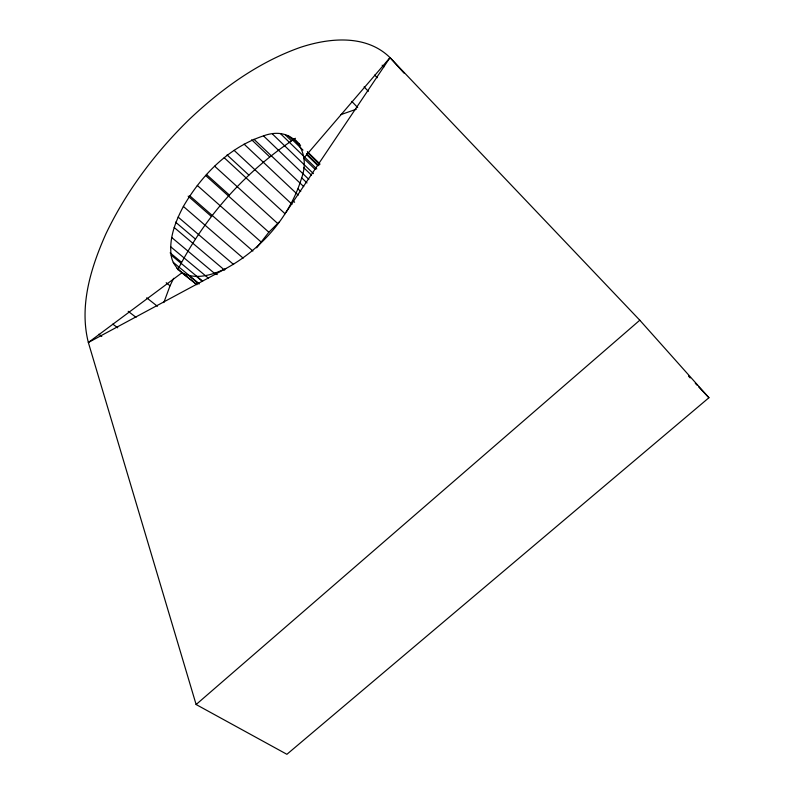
<?xml version="1.0" encoding="UTF-8"?>
<svg xmlns="http://www.w3.org/2000/svg" width="794" height="794" viewBox="0 0 794 794"><rect width="100%" height="100%" fill="white"/><g stroke="black" fill="none" stroke-linecap="round" stroke-linejoin="round"><path stroke-width="1.19" d="M225.913 268.531C212.574 274.843 196.009 280.262 182.044 272.709L88.352 342.502C79.023 305.68 90.893 267.657 105.83 234.022C126.226 191.215 155.148 152.845 188.952 119.715C221.189 89.156 258.03 62.379 300.192 47.432C329.371 37.745 366.233 34.211 390.023 57.625L639.795 320.21L708.933 397.725L286.902 754.3L196.118 704.526L88.352 342.502L225.913 268.531C261.196 249.356 290.028 216.544 301.68 177.836C311.427 150.969 292.549 124.995 263.499 135.873C228.692 147.317 201.458 175.355 183.374 206.45C175.553 221.298 168.973 238.002 171.137 255.092C172.824 269.335 187.007 275.806 196.406 284.51M163.802 302.613L170.025 285.81L173.658 278.297M177.816 269.722C204.723 216.772 245.932 171.047 295.437 138.295M286.009 212.355L390.023 57.625L403.987 73.098M256.641 247.817L268.848 232.235L279.438 221.784M390.023 57.625L303.675 158.244L315.208 169.44M196.118 704.526L639.795 320.21M340.686 114.693L356.308 109.225M98.833 334.224L101.781 336.408M112.827 324.121L117.73 327.823M128.201 311.308L136.022 317.322M146.692 297.829L157.411 306.266M166.194 282.714L170.025 285.81M173.231 262.348L198.808 283.408M188.635 275.488L199.056 284.073M176.883 268.283L196.892 284.718M170.144 252.849L181.449 262.219M171.137 255.092L202.649 281.145M196.515 276.511L202.212 281.225M170.621 246.726L208.544 278.277M215.382 273.027L217.258 274.595M171.653 237.446L215.889 274.535M174.184 227.491L224.633 270.168M175.543 222.141L195.334 238.974M178.124 217.08L233.635 264.531M183.374 206.45L243.153 258.139M189.806 195.83L252.889 251.033M188.158 196.148L211.383 216.454M197.279 185.429L260.879 241.793M206.39 174.412L229.327 195.026M205.616 175.484L268.848 232.235M214.658 166.194L277.572 223.382M224.216 157.748L285.056 213.735M227.064 154.929L248.85 175.047M234.091 150.334L292.013 204.266M292.807 200.574L294.604 202.262M244.076 144.121L298.246 195.135M298.068 188.962L300.757 191.503M253.951 139.258L303.725 186.6M251.658 139.784L269.642 156.855M301.68 177.836L307 182.938M263.499 135.873L308.826 179.365M272.511 134.067L313.422 173.628M303.546 167.514L311.486 175.166M280.758 133.938L316.776 168.953M288.024 135.496L303 150.116M306.524 153.56L318.86 165.599M306.494 154.552L317.947 165.728M285.225 134.772L291.388 140.776M294.117 138.771L299.427 143.962M307.387 151.753L319.774 163.862M298.862 143.714L300.608 145.431M307.625 152.289L319.893 164.289M351.772 101.374L357.687 107.557M688.487 376.118L690.194 377.914M695.306 383.323L697.003 385.12M698.71 386.916L708.933 397.725M364.099 86.844L368.327 91.36M374.718 75.043L377.229 77.762M382.152 65.197L383.82 67.014"/></g></svg>
